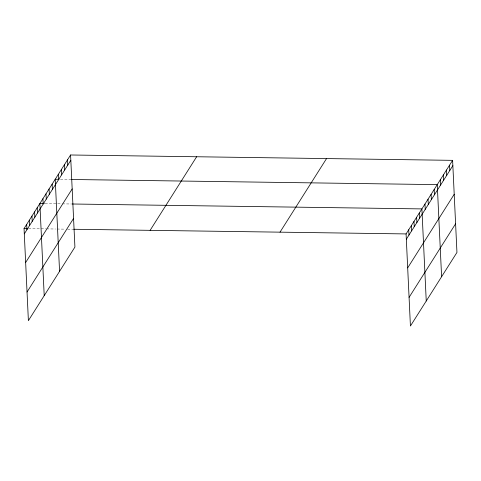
<?xml version="1.0" encoding="UTF-8"?>
<svg xmlns="http://www.w3.org/2000/svg" width="481" height="481" viewBox="0 0 481 481"><rect width="100%" height="100%" fill="white"/><g stroke="black" fill="none" stroke-linecap="round" stroke-linejoin="round"><path stroke-width="0.36" stroke-dasharray="2.4 1.8" d="M60.474 179.341L70.978 179.485M45.124 203.619L61.628 203.854M62.38 203.866L71.386 203.992M28.553 228.625L45.815 228.872M46.561 228.884L55.568 229.01M57.071 229.028L64.574 229.136M67.574 229.178L72.829 229.251"/><path stroke-width="0.72" d="M70.575 154.984L74.916 247.072L28.391 320.653L24.05 228.565L70.575 154.984L452.609 160.347L456.95 252.435L410.425 326.016L406.084 233.928L452.609 160.347M24.303 233.862L70.821 160.281M25.649 262.5L72.174 188.925M27.044 292.009L73.563 218.428M150.12 230.333L196.645 156.752M280.014 232.161L326.539 158.58M406.337 239.225L452.855 165.644M407.684 267.869L454.208 194.288M409.078 297.372L455.597 223.797M58.971 179.317L55.219 179.269L59.566 271.356M71.729 179.497L437.253 184.632L441.6 276.719M44.372 203.613L39.869 203.547L44.21 295.635M72.138 203.998L421.903 208.91L426.244 300.998M24.05 228.565L27.802 228.619M73.581 229.263L406.084 233.928M449.537 165.205L449.789 170.502M446.464 170.064L446.717 175.361M443.398 174.916L443.644 180.213M440.325 179.774L440.578 185.071M434.187 189.484L434.433 194.781M431.114 194.342L431.361 199.639M428.042 199.2L428.294 204.497M424.976 204.052L425.222 209.349M419.264 213.083L419.516 218.38M416.63 217.25L416.877 222.547M413.991 221.422L414.243 226.719M411.357 225.589L411.604 230.886M408.718 229.762L408.97 235.053M67.502 159.842L67.755 165.139M64.43 164.694L64.682 169.991M61.364 169.552L61.61 174.85M58.291 174.411L58.544 179.708M52.152 184.121L52.399 189.418M49.08 188.979L49.327 194.276M46.008 193.837L46.26 199.134M42.941 198.689L43.188 203.986M37.229 207.72L37.482 213.017M34.596 211.887L34.842 217.184M31.956 216.059L32.209 221.356M29.323 220.226L29.569 225.523M26.683 224.393L26.936 229.69"/></g></svg>
